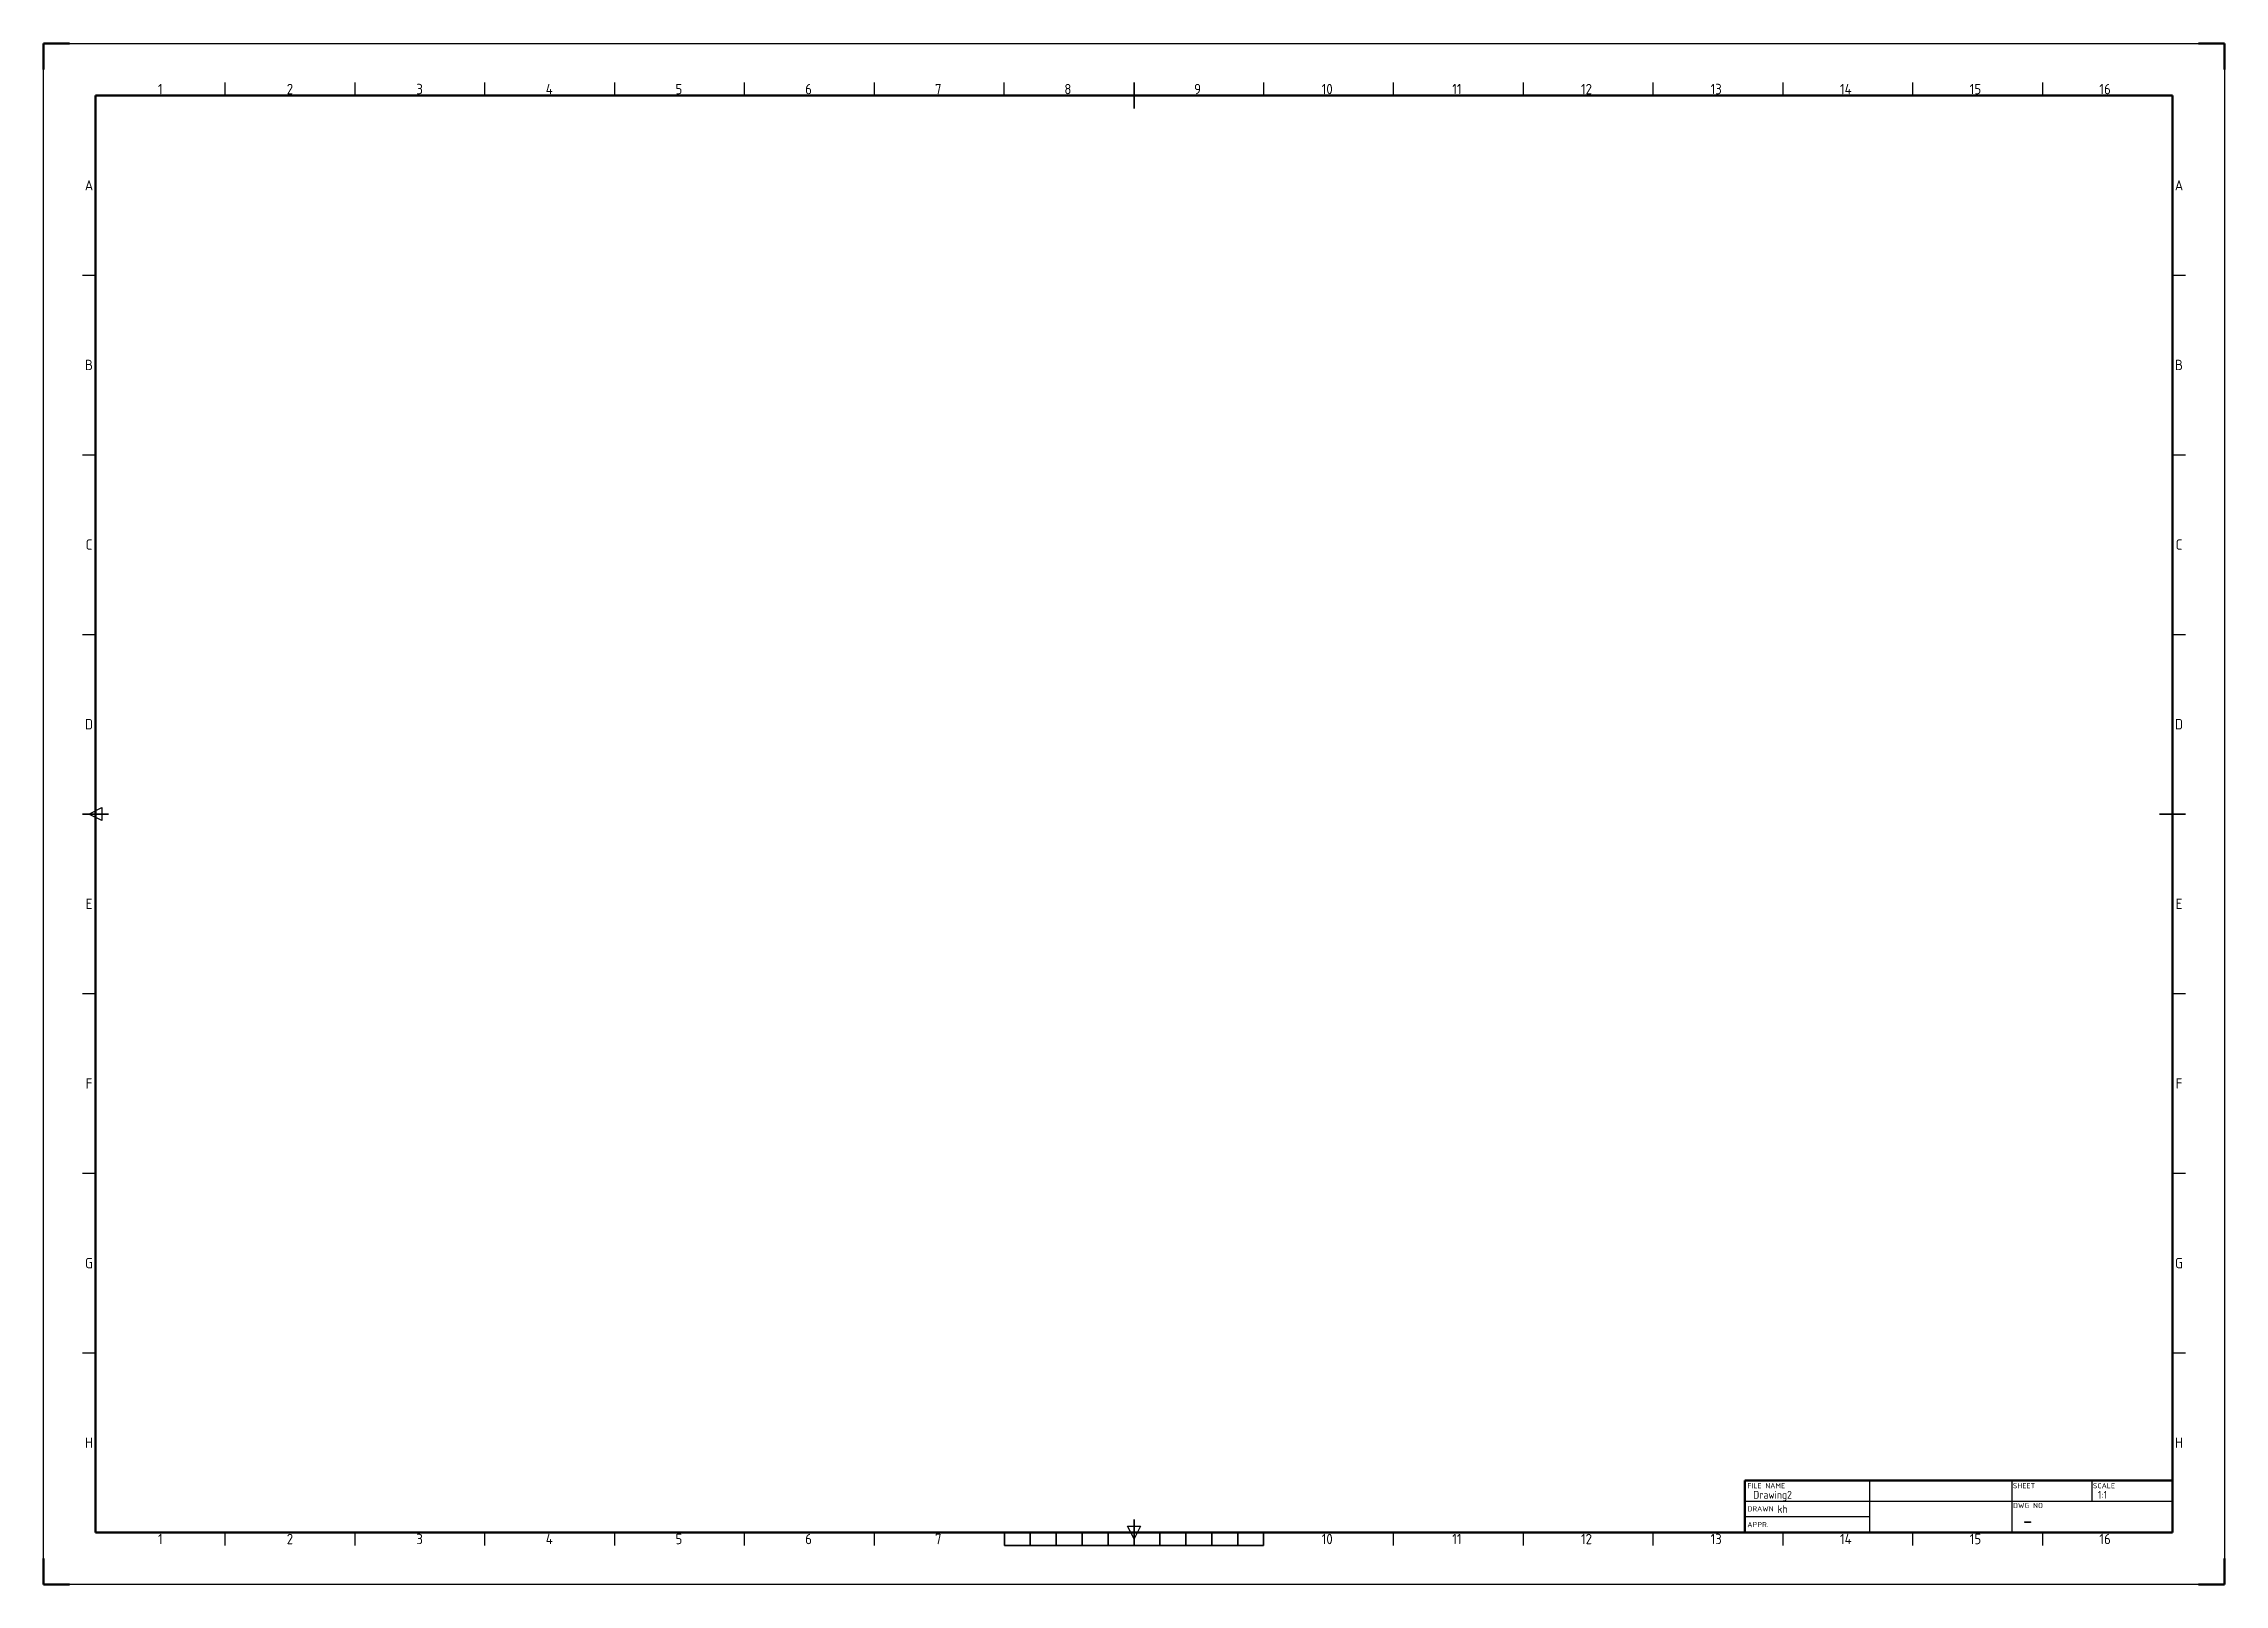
# Model space of a CAD drawing. Header units: millimetres. Extents: x 2941 to 3782, y 1213 to 1807.
import ezdxf
from ezdxf.enums import TextEntityAlignment as Align

# ---------------------------------------------------------------- set-up
doc = ezdxf.new("R2010")
doc.units = ezdxf.units.MM
doc.layers.add('AM_0', color=7, linetype='Continuous', lineweight=50)
doc.layers.add('AM_BOR', color=7, linetype='Continuous', lineweight=50)
doc.styles.add('ACBSITS', font='ISOCP.SHX')
doc.styles.add('ACISOTS', font='isocp.shx')

# ---------------------------------------------------------------- blocks, each defined once
blk = doc.blocks.new('CSN_A1')
for p, q in [((821, 574), (20, 574)), ((20, 574), (20, 20)), ((821, 20), (821, 574)), ((20, 20), (821, 20))]:
    blk.add_line(p, q)
at = {"layer": 'AM_BOR'}
for p, q in [((10, 594), (0, 594)), ((0, 594), (0, 584)), ((841, 594), (831, 594)), ((841, 584), (841, 594)), ((0, 0), (0, 10)), ((841, 0), (841, 10)), ((0, 0), (10, 0)), ((841, 0), (831, 0))]:
    blk.add_line(p, q, dxfattribs=at)
at = {"layer": 'AM_BOR', "color": 1, "lineweight": 25}
for p, q in [((0, 594), (841, 594)), ((0, 0), (0, 594)), ((841, 594), (841, 0)), ((70.0625, 574), (70.0625, 579)), ((120.125, 574), (120.125, 579)), ((170.1875, 574), (170.1875, 579)), ((220.25, 574), (220.25, 579)), ((270.3125, 574), (270.3125, 579)), ((320.375, 574), (320.375, 579)), ((370.4375, 574), (370.4375, 579)), ((470.5625, 574), (470.5625, 579)), ((520.625, 574), (520.625, 579)), ((570.6875, 574), (570.6875, 579)), ((620.75, 574), (620.75, 579)), ((670.8125, 574), (670.8125, 579)), ((720.875, 574), (720.875, 579)), ((770.9375, 574), (770.9375, 579)), ((15, 504.75), (20, 504.75)), ((821, 504.75), (826, 504.75)), ((15, 435.5), (20, 435.5)), ((821, 435.5), (826, 435.5)), ((15, 366.25), (20, 366.25)), ((821, 366.25), (826, 366.25)), ((17.5, 297), (22.5, 299.5)), ((22.5, 294.5), (17.5, 297)), ((22.5, 299.5), (22.5, 294.5)), ((15, 227.75), (20, 227.75)), ((821, 227.75), (826, 227.75)), ((15, 158.5), (20, 158.5)), ((821, 158.5), (826, 158.5)), ((15, 89.25), (20, 89.25)), ((821, 89.25), (826, 89.25)), ((70.0625, 15), (70.0625, 20)), ((120.125, 15), (120.125, 20)), ((170.1875, 15), (170.1875, 20)), ((220.25, 15), (220.25, 20)), ((270.3125, 15), (270.3125, 20)), ((320.375, 15), (320.375, 20)), ((420.5, 17.5), (418, 22.5)), ((418, 22.5), (423, 22.5)), ((423, 22.5), (420.5, 17.5)), ((520.625, 15), (520.625, 20)), ((570.6875, 15), (570.6875, 20)), ((620.75, 15), (620.75, 20)), ((670.8125, 15), (670.8125, 20)), ((720.875, 15), (720.875, 20)), ((770.9375, 15), (770.9375, 20)), ((841, 0), (0, 0))]:
    blk.add_line(p, q, dxfattribs=at)
at = {"layer": 'AM_BOR', "color": 2, "lineweight": 35}
for p, q in [((420.5, 569), (420.5, 579)), ((15, 297), (25, 297)), ((816, 297), (826, 297)), ((370.5, 15), (370.5, 20)), ((380.5, 15), (380.5, 20)), ((390.5, 15), (390.5, 20)), ((400.5, 15), (400.5, 20)), ((410.5, 15), (410.5, 20)), ((420.5, 25), (420.5, 15)), ((430.5, 15), (430.5, 20)), ((440.5, 15), (440.5, 20)), ((450.5, 15), (450.5, 20)), ((460.5, 15), (460.5, 20)), ((470.5, 15), (470.5, 20)), ((370.5, 15), (470.5, 15))]:
    blk.add_line(p, q, dxfattribs=at)
at = {"layer": 'AM_BOR', "color": 1, "lineweight": 25, "style": 'ACBSITS'}
for s, p in [('1', (45, 576.5)), ('2', (95, 576.5)), ('3', (145, 576.5)), ('4', (195, 576.5)), ('5', (245, 576.5)), ('6', (295, 576.5)), ('7', (345, 576.5)), ('8', (395, 576.5)), ('9', (445, 576.5)), ('10', (495, 576.5)), ('11', (545, 576.5)), ('12', (595, 576.5)), ('13', (645, 576.5)), ('14', (695, 576.5)), ('15', (745, 576.5)), ('16', (795, 576.5)), ('A', (17.5, 539.375)), ('A', (823.5, 539.375)), ('B', (17.5, 470.125)), ('B', (823.5, 470.125)), ('C', (17.5, 400.875)), ('C', (823.5, 400.875)), ('D', (17.5, 331.625)), ('D', (823.5, 331.625)), ('E', (17.5, 262.375)), ('E', (823.5, 262.375)), ('F', (17.5, 193.125)), ('F', (823.5, 193.125)), ('G', (17.5, 123.875)), ('G', (823.5, 123.875)), ('H', (17.5, 54.625)), ('H', (823.5, 54.625)), ('1', (45, 17.5)), ('2', (95, 17.5)), ('3', (145, 17.5)), ('4', (195, 17.5)), ('5', (245, 17.5)), ('6', (295, 17.5)), ('7', (345, 17.5)), ('10', (495, 17.5)), ('11', (545, 17.5)), ('12', (595, 17.5)), ('13', (645, 17.5)), ('14', (695, 17.5)), ('15', (745, 17.5)), ('16', (795, 17.5))]:
    blk.add_text(s, height=4, dxfattribs=at).set_placement(p, align=Align.MIDDLE)
blk = doc.blocks.new('CSN_TITLEB')
for p, q in [((0, 20), (-165, 20)), ((-165, 0), (-165, 20)), ((0, 0), (0, 20)), ((-165, 12), (-165, 0)), ((-165, 0), (-165, 12)), ((0, 0), (-165, 0))]:
    blk.add_line(p, q)
at = {"layer": 'AM_BOR', "color": 1, "lineweight": 25}
for p, q in [((-116.86, 20), (-116.86, 12)), ((-62, 20), (-62, 0)), ((-31.12, 20), (-31.12, 12)), ((-62, 12), (-165, 12)), ((-116.86, 12), (-116.86, 0)), ((0, 12), (-62, 12)), ((-116.86, 6), (-165, 6))]:
    blk.add_line(p, q, dxfattribs=at)
at = {"layer": 'AM_BOR', "color": 1, "lineweight": 25, "style": 'ACISOTS'}
for s, p in [('FILE NAME', (-163.97, 17.04)), ('SHEET', (-61.6, 17.04)), ('SCALE', (-30.7, 17.04)), ('DRAWN', (-163.97, 8.14)), ('DWG NO', (-61.49, 9.41)), ('APPR.', (-163.97, 2.05))]:
    blk.add_text(s, height=2, dxfattribs=at).set_placement(p)
at = {"layer": 'AM_BOR', "color": 2, "lineweight": 35, "style": 'ACISOTS'}
for tag, p in [('GEN-TITLE-DWG{13.6}', (-161.69, 13.04)), ('GEN-TITLE-NAME{11.3}', (-152.3, 7.54)), ('GEN-TITLE-DES1{16.1}', (-113.72, 7.54)), ('GEN-TITLE-DACT{16.1}', (-113.59, 13.04)), ('GEN-TITLE-SHEET{8.6}', (-59.72, 13.04)), ('GEN-TITLE-SCA{8.6}', (-28.79, 13.06)), ('GEN-TITLE-APPM{11.3}', (-152.3, 1.46)), ('GEN-TITLE-DES2{16.1}', (-113.85, 1.46))]:
    blk.add_attdef(tag, p, '', height=3, dxfattribs=at)
at = {"layer": 'AM_BOR', "style": 'ACISOTS'}
blk.add_attdef('GEN-TITLE-NR{8.8}', (-57.71, 1.63), '', height=6, dxfattribs=at)

msp = doc.modelspace()

# ---------------------------------------------------------------- block references
at = {"layer": 'AM_0', "lineweight": 0}
msp.add_blockref('CSN_A1', (2941.47, 1213.42), dxfattribs=at)
msp.add_blockref('CSN_TITLEB', (3762.47, 1233.42), dxfattribs=at).add_auto_attribs({'GEN-TITLE-DWG{13.6}': 'Drawing2', 'GEN-TITLE-SCA{8.6}': '1:1', 'GEN-TITLE-NAME{11.3}': 'kh', 'GEN-TITLE-NR{8.8}': '-'})

doc.saveas('drawing.dxf')
